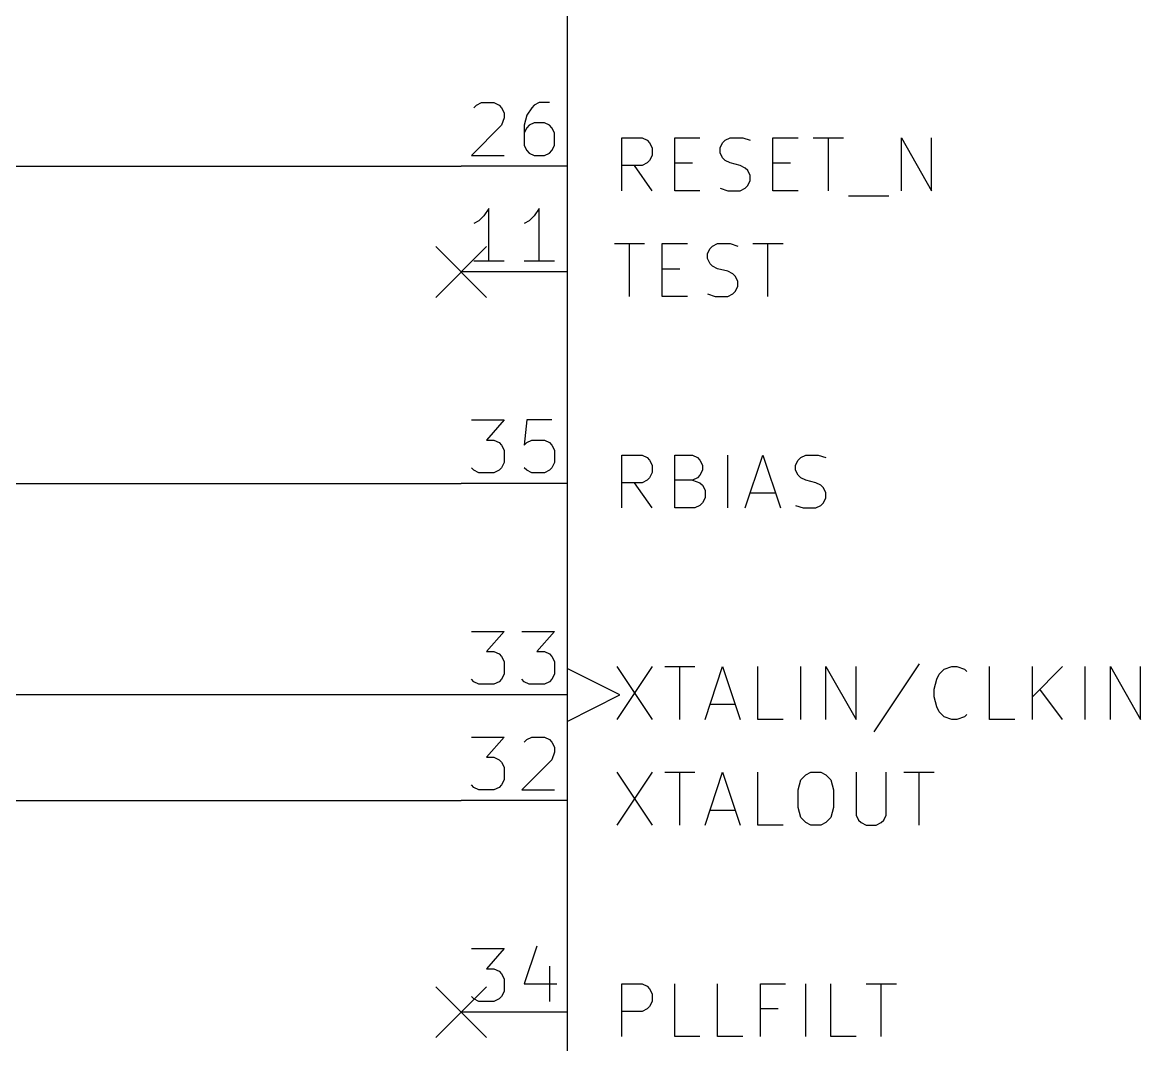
# Model space of a CAD drawing. Header units: millimetres. Extents: x 10 to 287, y -200 to -10.
# Drawn here: x 146.94 to 173.8, y -118.89 to -94.33 of the extents above; entities that cross this region are included whole.
import ezdxf

# ---------------------------------------------------------------- set-up
doc = ezdxf.new("R2010")
doc.units = ezdxf.units.MM
for name, color, linetype in [('BLUE', 174, 'CONTINUOUS'), ('GREENSIXTYFIVE', 129, 'CONTINUOUS'), ('LIGHTGREEN', 92, 'CONTINUOUS'), ('LIGHTRED', 12, 'CONTINUOUS'), ('RED', 14, 'CONTINUOUS'), ('WHITE', 250, 'CONTINUOUS')]:
    doc.layers.add(name, color=color, linetype=linetype)

msp = doc.modelspace()

# ---------------------------------------------------------------- linework, layer by layer
at = {"layer": 'BLUE', "linetype": 'CONTINUOUS'}
for p, q in [((156.8704, -99.7204), (158.0896, -100.9396)), ((158.0896, -99.7204), (156.8704, -100.9396)), ((156.8704, -117.5004), (158.0896, -118.7196)), ((158.0896, -117.5004), (156.8704, -118.7196))]:
    msp.add_line(p, q, dxfattribs=at)
at = {"layer": 'GREENSIXTYFIVE', "linetype": 'CONTINUOUS'}
for p, q in [((161.3383, -98.3775), (161.3383, -97.1075)), ((161.3383, -97.1075), (161.8221, -97.1075)), ((161.3383, -98.3775), (161.3383, -97.1075)), ((161.3383, -97.1075), (161.8221, -97.1075)), ((161.8221, -97.1075), (161.9431, -97.168)), ((161.8221, -97.1075), (161.9431, -97.168)), ((161.9431, -97.168), (162.0036, -97.2285)), ((161.9431, -97.168), (162.0036, -97.2285)), ((162.6083, -98.3775), (162.6083, -97.1075)), ((162.6083, -97.1075), (163.2131, -97.1075)), ((162.6083, -98.3775), (162.6083, -97.1075)), ((162.6083, -97.1075), (163.2131, -97.1075)), ((163.7573, -97.2285), (163.8178, -97.168)), ((163.7573, -97.2285), (163.8178, -97.168)), ((163.8178, -97.168), (163.9388, -97.1075)), ((163.8178, -97.168), (163.9388, -97.1075)), ((163.9388, -97.1075), (164.2411, -97.1075)), ((163.9388, -97.1075), (164.2411, -97.1075)), ((164.2411, -97.1075), (164.4226, -97.168)), ((164.2411, -97.1075), (164.4226, -97.168)), ((164.9668, -98.3775), (164.9668, -97.1075)), ((164.9668, -97.1075), (165.5716, -97.1075)), ((164.9668, -98.3775), (164.9668, -97.1075)), ((164.9668, -97.1075), (165.5716, -97.1075)), ((165.9344, -97.1075), (166.6601, -97.1075)), ((165.9344, -97.1075), (166.6601, -97.1075)), ((166.2973, -98.3775), (166.2973, -97.1075)), ((166.2973, -98.3775), (166.2973, -97.1075)), ((168.051, -98.3775), (168.051, -97.1075)), ((168.051, -97.1075), (168.7767, -98.3775)), ((168.051, -98.3775), (168.051, -97.1075)), ((168.051, -97.1075), (168.7767, -98.3775)), ((168.7767, -98.3775), (168.7767, -97.1075)), ((168.7767, -98.3775), (168.7767, -97.1075)), ((162.0036, -97.2285), (162.064, -97.3494)), ((162.0036, -97.2285), (162.064, -97.3494)), ((162.064, -97.3494), (162.064, -97.5309)), ((162.064, -97.3494), (162.064, -97.5309)), ((163.6969, -97.3494), (163.7573, -97.2285)), ((163.6969, -97.3494), (163.7573, -97.2285)), ((163.6969, -97.4704), (163.6969, -97.3494)), ((163.6969, -97.4704), (163.6969, -97.3494)), ((163.7573, -97.5913), (163.6969, -97.4704)), ((163.7573, -97.5913), (163.6969, -97.4704)), ((161.9431, -97.7123), (161.8221, -97.7728)), ((161.9431, -97.7123), (161.8221, -97.7728)), ((162.0036, -97.6518), (161.9431, -97.7123)), ((162.0036, -97.6518), (161.9431, -97.7123)), ((162.064, -97.5309), (162.0036, -97.6518)), ((162.064, -97.5309), (162.0036, -97.6518)), ((162.6083, -97.7123), (163.0317, -97.7123)), ((162.6083, -97.7123), (163.0317, -97.7123)), ((163.8178, -97.6518), (163.7573, -97.5913)), ((163.8178, -97.6518), (163.7573, -97.5913)), ((163.9388, -97.7123), (163.8178, -97.6518)), ((163.9388, -97.7123), (163.8178, -97.6518)), ((164.1807, -97.7728), (163.9388, -97.7123)), ((164.1807, -97.7728), (163.9388, -97.7123)), ((164.9668, -97.7123), (165.3902, -97.7123)), ((164.9668, -97.7123), (165.3902, -97.7123)), ((161.8221, -97.7728), (161.3383, -97.7728)), ((161.8221, -97.7728), (161.3383, -97.7728)), ((162.064, -98.3775), (161.6407, -97.7728)), ((162.064, -98.3775), (161.6407, -97.7728)), ((164.3016, -97.8332), (164.1807, -97.7728)), ((164.3016, -97.8332), (164.1807, -97.7728)), ((164.3621, -97.8937), (164.3016, -97.8332)), ((164.3621, -97.8937), (164.3016, -97.8332)), ((164.4226, -98.0147), (164.3621, -97.8937)), ((164.4226, -98.0147), (164.3621, -97.8937)), ((164.4226, -98.1356), (164.4226, -98.0147)), ((164.4226, -98.1356), (164.4226, -98.0147)), ((164.3016, -98.3171), (164.3621, -98.2566)), ((164.3016, -98.3171), (164.3621, -98.2566)), ((164.3621, -98.2566), (164.4226, -98.1356)), ((164.3621, -98.2566), (164.4226, -98.1356)), ((163.2131, -98.3775), (162.6083, -98.3775)), ((163.2131, -98.3775), (162.6083, -98.3775)), ((163.6969, -98.3171), (163.8783, -98.3775)), ((163.6969, -98.3171), (163.8783, -98.3775)), ((163.8783, -98.3775), (164.1807, -98.3775)), ((163.8783, -98.3775), (164.1807, -98.3775)), ((164.1807, -98.3775), (164.3016, -98.3171)), ((164.1807, -98.3775), (164.3016, -98.3171)), ((165.5716, -98.3775), (164.9668, -98.3775)), ((165.5716, -98.3775), (164.9668, -98.3775)), ((166.7811, -98.4985), (167.7487, -98.4985)), ((166.7811, -98.4985), (167.7487, -98.4985)), ((161.1569, -99.6475), (161.8826, -99.6475)), ((161.1569, -99.6475), (161.8826, -99.6475)), ((161.5198, -100.9175), (161.5198, -99.6475)), ((161.5198, -100.9175), (161.5198, -99.6475)), ((162.3059, -100.9175), (162.3059, -99.6475)), ((162.3059, -99.6475), (162.9107, -99.6475)), ((162.3059, -100.9175), (162.3059, -99.6475)), ((162.3059, -99.6475), (162.9107, -99.6475)), ((163.3945, -99.8894), (163.4549, -99.7685)), ((163.3945, -99.8894), (163.4549, -99.7685)), ((163.3945, -100.0104), (163.3945, -99.8894)), ((163.3945, -100.0104), (163.3945, -99.8894)), ((163.4549, -99.7685), (163.5154, -99.708)), ((163.4549, -99.7685), (163.5154, -99.708)), ((163.5154, -99.708), (163.6364, -99.6475)), ((163.5154, -99.708), (163.6364, -99.6475)), ((163.6364, -99.6475), (163.9387, -99.6475)), ((163.6364, -99.6475), (163.9387, -99.6475)), ((163.9387, -99.6475), (164.1202, -99.708)), ((163.9387, -99.6475), (164.1202, -99.708)), ((164.483, -99.6475), (165.2087, -99.6475)), ((164.483, -99.6475), (165.2087, -99.6475)), ((164.8459, -100.9175), (164.8459, -99.6475)), ((164.8459, -100.9175), (164.8459, -99.6475)), ((163.4549, -100.1313), (163.3945, -100.0104)), ((163.4549, -100.1313), (163.3945, -100.0104)), ((163.5154, -100.1918), (163.4549, -100.1313)), ((163.5154, -100.1918), (163.4549, -100.1313)), ((162.3059, -100.2523), (162.7293, -100.2523)), ((162.3059, -100.2523), (162.7293, -100.2523)), ((163.6364, -100.2523), (163.5154, -100.1918)), ((163.6364, -100.2523), (163.5154, -100.1918)), ((163.8783, -100.3128), (163.6364, -100.2523)), ((163.8783, -100.3128), (163.6364, -100.2523)), ((163.9992, -100.3732), (163.8783, -100.3128)), ((163.9992, -100.3732), (163.8783, -100.3128)), ((164.0597, -100.4337), (163.9992, -100.3732)), ((164.0597, -100.4337), (163.9992, -100.3732)), ((164.1202, -100.5547), (164.0597, -100.4337)), ((164.1202, -100.5547), (164.0597, -100.4337)), ((164.0597, -100.7966), (164.1202, -100.6756)), ((164.0597, -100.7966), (164.1202, -100.6756)), ((164.1202, -100.6756), (164.1202, -100.5547)), ((164.1202, -100.6756), (164.1202, -100.5547)), ((162.9107, -100.9175), (162.3059, -100.9175)), ((162.9107, -100.9175), (162.3059, -100.9175)), ((163.3945, -100.8571), (163.5759, -100.9175)), ((163.3945, -100.8571), (163.5759, -100.9175)), ((163.5759, -100.9175), (163.8783, -100.9175)), ((163.5759, -100.9175), (163.8783, -100.9175)), ((163.8783, -100.9175), (163.9992, -100.8571)), ((163.8783, -100.9175), (163.9992, -100.8571)), ((163.9992, -100.8571), (164.0597, -100.7966)), ((163.9992, -100.8571), (164.0597, -100.7966)), ((161.3383, -105.9975), (161.3383, -104.7275)), ((161.3383, -104.7275), (161.8221, -104.7275)), ((161.3383, -105.9975), (161.3383, -104.7275)), ((161.3383, -104.7275), (161.8221, -104.7275)), ((161.8221, -104.7275), (161.9431, -104.788)), ((161.8221, -104.7275), (161.9431, -104.788)), ((162.6083, -105.9975), (162.6083, -104.7275)), ((162.6083, -104.7275), (163.0317, -104.7275)), ((162.6083, -105.9975), (162.6083, -104.7275)), ((162.6083, -104.7275), (163.0317, -104.7275)), ((163.0317, -104.7275), (163.1526, -104.788)), ((163.0317, -104.7275), (163.1526, -104.788)), ((163.8783, -105.9975), (163.8783, -104.7275)), ((163.8783, -105.9975), (163.8783, -104.7275)), ((164.3017, -105.9975), (164.725, -104.7275)), ((164.3017, -105.9975), (164.725, -104.7275)), ((164.725, -104.7275), (165.1484, -105.9975)), ((164.725, -104.7275), (165.1484, -105.9975)), ((165.6322, -104.788), (165.7532, -104.7275)), ((165.6322, -104.788), (165.7532, -104.7275)), ((165.7532, -104.7275), (166.0555, -104.7275)), ((165.7532, -104.7275), (166.0555, -104.7275)), ((166.0555, -104.7275), (166.237, -104.788)), ((166.0555, -104.7275), (166.237, -104.788)), ((161.9431, -104.788), (162.0036, -104.8485)), ((161.9431, -104.788), (162.0036, -104.8485)), ((162.0036, -104.8485), (162.064, -104.9694)), ((162.0036, -104.8485), (162.064, -104.9694)), ((162.064, -104.9694), (162.064, -105.1509)), ((162.064, -104.9694), (162.064, -105.1509)), ((163.1526, -104.788), (163.2131, -104.8485)), ((163.1526, -104.788), (163.2131, -104.8485)), ((163.2131, -104.8485), (163.2736, -104.9694)), ((163.2131, -104.8485), (163.2736, -104.9694)), ((163.2736, -104.9694), (163.2736, -105.0904)), ((163.2736, -104.9694), (163.2736, -105.0904)), ((165.5113, -104.9694), (165.5717, -104.8485)), ((165.5113, -104.9694), (165.5717, -104.8485)), ((165.5113, -105.0904), (165.5113, -104.9694)), ((165.5113, -105.0904), (165.5113, -104.9694)), ((165.5717, -104.8485), (165.6322, -104.788)), ((165.5717, -104.8485), (165.6322, -104.788)), ((162.0036, -105.2718), (161.9431, -105.3323)), ((162.0036, -105.2718), (161.9431, -105.3323)), ((162.064, -105.1509), (162.0036, -105.2718)), ((162.064, -105.1509), (162.0036, -105.2718)), ((163.1526, -105.2718), (163.0317, -105.3323)), ((163.1526, -105.2718), (163.0317, -105.3323)), ((163.2131, -105.2113), (163.1526, -105.2718)), ((163.2131, -105.2113), (163.1526, -105.2718)), ((163.2736, -105.0904), (163.2131, -105.2113)), ((163.2736, -105.0904), (163.2131, -105.2113)), ((165.5717, -105.2113), (165.5113, -105.0904)), ((165.5717, -105.2113), (165.5113, -105.0904)), ((165.6322, -105.2718), (165.5717, -105.2113)), ((165.6322, -105.2718), (165.5717, -105.2113)), ((165.7532, -105.3323), (165.6322, -105.2718)), ((165.7532, -105.3323), (165.6322, -105.2718)), ((161.8221, -105.3928), (161.3383, -105.3928)), ((161.8221, -105.3928), (161.3383, -105.3928)), ((162.064, -105.9975), (161.6407, -105.3928)), ((162.064, -105.9975), (161.6407, -105.3928)), ((161.9431, -105.3323), (161.8221, -105.3928)), ((161.9431, -105.3323), (161.8221, -105.3928)), ((163.0317, -105.3323), (162.6083, -105.3323)), ((163.0317, -105.3323), (162.6083, -105.3323)), ((163.0317, -105.3323), (163.2131, -105.3928)), ((163.0317, -105.3323), (163.2131, -105.3928)), ((163.2131, -105.3928), (163.2736, -105.4532)), ((163.2131, -105.3928), (163.2736, -105.4532)), ((163.2736, -105.4532), (163.334, -105.5742)), ((163.2736, -105.4532), (163.334, -105.5742)), ((165.9951, -105.3928), (165.7532, -105.3323)), ((165.9951, -105.3928), (165.7532, -105.3323)), ((166.116, -105.4532), (165.9951, -105.3928)), ((166.116, -105.4532), (165.9951, -105.3928)), ((166.1765, -105.5137), (166.116, -105.4532)), ((166.1765, -105.5137), (166.116, -105.4532)), ((166.237, -105.6347), (166.1765, -105.5137)), ((166.237, -105.6347), (166.1765, -105.5137)), ((163.334, -105.7556), (163.2736, -105.8766)), ((163.334, -105.7556), (163.2736, -105.8766)), ((163.334, -105.5742), (163.334, -105.7556)), ((163.334, -105.5742), (163.334, -105.7556)), ((164.4227, -105.6347), (165.0274, -105.6347)), ((164.4227, -105.6347), (165.0274, -105.6347)), ((166.1765, -105.8766), (166.237, -105.7556)), ((166.1765, -105.8766), (166.237, -105.7556)), ((166.237, -105.7556), (166.237, -105.6347)), ((166.237, -105.7556), (166.237, -105.6347)), ((163.0921, -105.9975), (162.6083, -105.9975)), ((163.0921, -105.9975), (162.6083, -105.9975)), ((163.2131, -105.9371), (163.0921, -105.9975)), ((163.2131, -105.9371), (163.0921, -105.9975)), ((163.2736, -105.8766), (163.2131, -105.9371)), ((163.2736, -105.8766), (163.2131, -105.9371)), ((165.5113, -105.9371), (165.6927, -105.9975)), ((165.5113, -105.9371), (165.6927, -105.9975)), ((165.6927, -105.9975), (165.9951, -105.9975)), ((165.6927, -105.9975), (165.9951, -105.9975)), ((165.9951, -105.9975), (166.116, -105.9371)), ((165.9951, -105.9975), (166.116, -105.9371)), ((166.116, -105.9371), (166.1765, -105.8766)), ((166.116, -105.9371), (166.1765, -105.8766)), ((161.2174, -109.8075), (162.064, -111.0775)), ((162.064, -109.8075), (161.2174, -111.0775)), ((161.2174, -109.8075), (162.064, -111.0775)), ((162.064, -109.8075), (161.2174, -111.0775)), ((162.3664, -109.8075), (163.0921, -109.8075)), ((162.3664, -109.8075), (163.0921, -109.8075)), ((162.7293, -111.0775), (162.7293, -109.8075)), ((162.7293, -111.0775), (162.7293, -109.8075)), ((163.334, -111.0775), (163.7573, -109.8075)), ((163.334, -111.0775), (163.7573, -109.8075)), ((163.7573, -109.8075), (164.1807, -111.0775)), ((163.7573, -109.8075), (164.1807, -111.0775)), ((164.604, -111.0775), (164.604, -109.8075)), ((164.604, -111.0775), (164.604, -109.8075)), ((165.6321, -111.0775), (165.6321, -109.8075)), ((165.6321, -111.0775), (165.6321, -109.8075)), ((166.2369, -111.0775), (166.2369, -109.8075)), ((166.2369, -109.8075), (166.9626, -111.0775)), ((166.2369, -111.0775), (166.2369, -109.8075)), ((166.2369, -109.8075), (166.9626, -111.0775)), ((166.9626, -111.0775), (166.9626, -109.8075)), ((166.9626, -111.0775), (166.9626, -109.8075)), ((168.4746, -109.7471), (167.386, -111.3799)), ((168.4746, -109.7471), (167.386, -111.3799)), ((169.0794, -109.868), (169.2608, -109.8075)), ((169.0794, -109.868), (169.2608, -109.8075)), ((169.2608, -109.8075), (169.3817, -109.8075)), ((169.2608, -109.8075), (169.3817, -109.8075)), ((169.3817, -109.8075), (169.5632, -109.868)), ((169.3817, -109.8075), (169.5632, -109.868)), ((170.1679, -111.0775), (170.1679, -109.8075)), ((170.1679, -111.0775), (170.1679, -109.8075)), ((171.196, -111.0775), (171.196, -109.8075)), ((171.9217, -109.8075), (171.196, -110.5332)), ((171.196, -111.0775), (171.196, -109.8075)), ((171.9217, -109.8075), (171.196, -110.5332)), ((172.466, -111.0775), (172.466, -109.8075)), ((172.466, -111.0775), (172.466, -109.8075)), ((173.0708, -111.0775), (173.0708, -109.8075)), ((173.0708, -109.8075), (173.7965, -111.0775)), ((173.0708, -111.0775), (173.0708, -109.8075)), ((173.0708, -109.8075), (173.7965, -111.0775)), ((173.7965, -111.0775), (173.7965, -109.8075)), ((173.7965, -111.0775), (173.7965, -109.8075)), ((168.8375, -110.3518), (168.8979, -110.1099)), ((168.8375, -110.3518), (168.8979, -110.1099)), ((168.8979, -110.1099), (168.9584, -109.989)), ((168.8979, -110.1099), (168.9584, -109.989)), ((168.9584, -109.989), (169.0794, -109.868)), ((168.9584, -109.989), (169.0794, -109.868)), ((169.5632, -109.868), (169.6236, -109.9285)), ((169.5632, -109.868), (169.6236, -109.9285)), ((168.8375, -110.5332), (168.8375, -110.3518)), ((168.8375, -110.5332), (168.8375, -110.3518)), ((171.9217, -111.0775), (171.3775, -110.3518)), ((171.9217, -111.0775), (171.3775, -110.3518)), ((168.8979, -110.7751), (168.8375, -110.5332)), ((168.8979, -110.7751), (168.8375, -110.5332)), ((163.455, -110.7147), (164.0597, -110.7147)), ((163.455, -110.7147), (164.0597, -110.7147)), ((168.9584, -110.8961), (168.8979, -110.7751)), ((168.9584, -110.8961), (168.8979, -110.7751)), ((169.0794, -111.0171), (168.9584, -110.8961)), ((169.0794, -111.0171), (168.9584, -110.8961)), ((165.2088, -111.0775), (164.604, -111.0775)), ((165.2088, -111.0775), (164.604, -111.0775)), ((169.2608, -111.0775), (169.0794, -111.0171)), ((169.2608, -111.0775), (169.0794, -111.0171)), ((169.3817, -111.0775), (169.2608, -111.0775)), ((169.3817, -111.0775), (169.2608, -111.0775)), ((169.5632, -111.0171), (169.3817, -111.0775)), ((169.5632, -111.0171), (169.3817, -111.0775)), ((169.6236, -110.9566), (169.5632, -111.0171)), ((169.6236, -110.9566), (169.5632, -111.0171)), ((170.7727, -111.0775), (170.1679, -111.0775)), ((170.7727, -111.0775), (170.1679, -111.0775)), ((161.2174, -112.3475), (162.064, -113.6175)), ((162.064, -112.3475), (161.2174, -113.6175)), ((161.2174, -112.3475), (162.064, -113.6175)), ((162.064, -112.3475), (161.2174, -113.6175)), ((162.3664, -112.3475), (163.0921, -112.3475)), ((162.3664, -112.3475), (163.0921, -112.3475)), ((162.7293, -113.6175), (162.7293, -112.3475)), ((162.7293, -113.6175), (162.7293, -112.3475)), ((163.334, -113.6175), (163.7573, -112.3475)), ((163.334, -113.6175), (163.7573, -112.3475)), ((163.7573, -112.3475), (164.1807, -113.6175)), ((163.7573, -112.3475), (164.1807, -113.6175)), ((164.604, -113.6175), (164.604, -112.3475)), ((164.604, -113.6175), (164.604, -112.3475)), ((165.5717, -112.7709), (165.6321, -112.529)), ((165.5717, -112.7709), (165.6321, -112.529)), ((165.6321, -112.529), (165.7531, -112.408)), ((165.6321, -112.529), (165.7531, -112.408)), ((165.7531, -112.408), (165.874, -112.3475)), ((165.7531, -112.408), (165.874, -112.3475)), ((165.874, -112.3475), (166.1159, -112.3475)), ((165.874, -112.3475), (166.1159, -112.3475)), ((166.1159, -112.3475), (166.2369, -112.408)), ((166.1159, -112.3475), (166.2369, -112.408)), ((166.2369, -112.408), (166.3578, -112.529)), ((166.2369, -112.408), (166.3578, -112.529)), ((166.3578, -112.529), (166.4183, -112.7709)), ((166.3578, -112.529), (166.4183, -112.7709)), ((166.9626, -112.3475), (166.9626, -113.3756)), ((166.9626, -112.3475), (166.9626, -113.3756)), ((167.6883, -113.3756), (167.6883, -112.3475)), ((167.6883, -113.3756), (167.6883, -112.3475)), ((168.1117, -112.3475), (168.8374, -112.3475)), ((168.1117, -112.3475), (168.8374, -112.3475)), ((168.4746, -113.6175), (168.4746, -112.3475)), ((168.4746, -113.6175), (168.4746, -112.3475)), ((165.5717, -113.1942), (165.5717, -112.7709)), ((165.5717, -113.1942), (165.5717, -112.7709)), ((166.4183, -112.7709), (166.4183, -113.1942)), ((166.4183, -112.7709), (166.4183, -113.1942)), ((163.455, -113.2547), (164.0597, -113.2547)), ((163.455, -113.2547), (164.0597, -113.2547)), ((165.6321, -113.4361), (165.5717, -113.1942)), ((165.6321, -113.4361), (165.5717, -113.1942)), ((166.4183, -113.1942), (166.3578, -113.4361)), ((166.4183, -113.1942), (166.3578, -113.4361)), ((165.7531, -113.5571), (165.6321, -113.4361)), ((165.7531, -113.5571), (165.6321, -113.4361)), ((165.874, -113.6175), (165.7531, -113.5571)), ((165.874, -113.6175), (165.7531, -113.5571)), ((166.2369, -113.5571), (166.1159, -113.6175)), ((166.2369, -113.5571), (166.1159, -113.6175)), ((166.3578, -113.4361), (166.2369, -113.5571)), ((166.3578, -113.4361), (166.2369, -113.5571)), ((166.9626, -113.3756), (167.0231, -113.4966)), ((166.9626, -113.3756), (167.0231, -113.4966)), ((167.0231, -113.4966), (167.0836, -113.5571)), ((167.0231, -113.4966), (167.0836, -113.5571)), ((167.0836, -113.5571), (167.2045, -113.6175)), ((167.0836, -113.5571), (167.2045, -113.6175)), ((167.4464, -113.6175), (167.5674, -113.5571)), ((167.4464, -113.6175), (167.5674, -113.5571)), ((167.5674, -113.5571), (167.6279, -113.4966)), ((167.5674, -113.5571), (167.6279, -113.4966)), ((167.6279, -113.4966), (167.6883, -113.3756)), ((167.6279, -113.4966), (167.6883, -113.3756)), ((165.2088, -113.6175), (164.604, -113.6175)), ((165.2088, -113.6175), (164.604, -113.6175)), ((166.1159, -113.6175), (165.874, -113.6175)), ((166.1159, -113.6175), (165.874, -113.6175)), ((167.2045, -113.6175), (167.4464, -113.6175)), ((167.2045, -113.6175), (167.4464, -113.6175)), ((161.3383, -118.6975), (161.3383, -117.4275)), ((161.3383, -117.4275), (161.8221, -117.4275)), ((161.3383, -118.6975), (161.3383, -117.4275)), ((161.3383, -117.4275), (161.8221, -117.4275)), ((161.8221, -117.4275), (161.9431, -117.488)), ((161.8221, -117.4275), (161.9431, -117.488)), ((161.9431, -117.488), (162.0036, -117.5485)), ((161.9431, -117.488), (162.0036, -117.5485)), ((162.0036, -117.5485), (162.064, -117.6694)), ((162.0036, -117.5485), (162.064, -117.6694)), ((162.6083, -118.6975), (162.6083, -117.4275)), ((162.6083, -118.6975), (162.6083, -117.4275)), ((163.6364, -118.6975), (163.6364, -117.4275)), ((163.6364, -118.6975), (163.6364, -117.4275)), ((164.6645, -118.6975), (164.6645, -117.4275)), ((164.6645, -117.4275), (165.2693, -117.4275)), ((164.6645, -118.6975), (164.6645, -117.4275)), ((164.6645, -117.4275), (165.2693, -117.4275)), ((165.7531, -118.6975), (165.7531, -117.4275)), ((165.7531, -118.6975), (165.7531, -117.4275)), ((166.3579, -118.6975), (166.3579, -117.4275)), ((166.3579, -118.6975), (166.3579, -117.4275)), ((167.2046, -117.4275), (167.9303, -117.4275)), ((167.2046, -117.4275), (167.9303, -117.4275)), ((167.5675, -118.6975), (167.5675, -117.4275)), ((167.5675, -118.6975), (167.5675, -117.4275)), ((162.064, -117.8509), (162.0036, -117.9718)), ((162.064, -117.8509), (162.0036, -117.9718)), ((162.064, -117.6694), (162.064, -117.8509)), ((162.064, -117.6694), (162.064, -117.8509)), ((161.8221, -118.0928), (161.3383, -118.0928)), ((161.8221, -118.0928), (161.3383, -118.0928)), ((161.9431, -118.0323), (161.8221, -118.0928)), ((161.9431, -118.0323), (161.8221, -118.0928)), ((162.0036, -117.9718), (161.9431, -118.0323)), ((162.0036, -117.9718), (161.9431, -118.0323)), ((165.0879, -118.0323), (164.6645, -118.0323)), ((165.0879, -118.0323), (164.6645, -118.0323)), ((163.2131, -118.6975), (162.6083, -118.6975)), ((163.2131, -118.6975), (162.6083, -118.6975)), ((164.2412, -118.6975), (163.6364, -118.6975)), ((164.2412, -118.6975), (163.6364, -118.6975)), ((166.9627, -118.6975), (166.3579, -118.6975)), ((166.9627, -118.6975), (166.3579, -118.6975))]:
    msp.add_line(p, q, dxfattribs=at)
at = {"layer": 'LIGHTGREEN', "linetype": 'CONTINUOUS'}
for p, q in [((133.35, -97.79), (157.48, -97.79)), ((147.32, -105.41), (157.48, -105.41)), ((157.48, -110.49), (114.3, -110.49)), ((128.27, -113.03), (157.48, -113.03))]:
    msp.add_line(p, q, dxfattribs=at)
at = {"layer": 'LIGHTRED', "linetype": 'CONTINUOUS'}
for p, q in [((157.7824, -96.3839), (157.8428, -96.3234)), ((157.7824, -96.3839), (157.8428, -96.3234)), ((157.8428, -96.3234), (157.9638, -96.2629)), ((157.8428, -96.3234), (157.9638, -96.2629)), ((157.9638, -96.2629), (158.2662, -96.2629)), ((157.9638, -96.2629), (158.2662, -96.2629)), ((158.2662, -96.2629), (158.3871, -96.3234)), ((158.2662, -96.2629), (158.3871, -96.3234)), ((158.3871, -96.3234), (158.4476, -96.3839)), ((158.3871, -96.3234), (158.4476, -96.3839)), ((158.4476, -96.3839), (158.5081, -96.5048)), ((158.4476, -96.3839), (158.5081, -96.5048)), ((159.1733, -96.3839), (159.0523, -96.5653)), ((159.1733, -96.3839), (159.0523, -96.5653)), ((159.2338, -96.3234), (159.1733, -96.3839)), ((159.2338, -96.3234), (159.1733, -96.3839)), ((159.3547, -96.2629), (159.2338, -96.3234)), ((159.3547, -96.2629), (159.2338, -96.3234)), ((159.5966, -96.2629), (159.3547, -96.2629)), ((159.5966, -96.2629), (159.3547, -96.2629)), ((158.5081, -96.6258), (158.4476, -96.8072)), ((158.5081, -96.6258), (158.4476, -96.8072)), ((158.5081, -96.5048), (158.5081, -96.6258)), ((158.5081, -96.5048), (158.5081, -96.6258)), ((159.0523, -96.5653), (158.9919, -96.8072)), ((159.0523, -96.5653), (158.9919, -96.8072)), ((158.4476, -96.8072), (157.7219, -97.5329)), ((158.4476, -96.8072), (157.7219, -97.5329)), ((158.9919, -96.8072), (158.9919, -97.291)), ((158.9919, -96.8072), (158.9919, -97.291)), ((159.0523, -96.8677), (158.9919, -96.9886)), ((159.0523, -96.8677), (158.9919, -96.9886)), ((159.1128, -96.8072), (159.0523, -96.8677)), ((159.1128, -96.8072), (159.0523, -96.8677)), ((159.2338, -96.7467), (159.1128, -96.8072)), ((159.2338, -96.7467), (159.1128, -96.8072)), ((159.4757, -96.7467), (159.2338, -96.7467)), ((159.4757, -96.7467), (159.2338, -96.7467)), ((159.5966, -96.8072), (159.4757, -96.7467)), ((159.5966, -96.8072), (159.4757, -96.7467)), ((159.6571, -96.8677), (159.5966, -96.8072)), ((159.6571, -96.8677), (159.5966, -96.8072)), ((159.7176, -96.9886), (159.6571, -96.8677)), ((159.7176, -96.9886), (159.6571, -96.8677)), ((159.7176, -97.291), (159.7176, -96.9886)), ((159.7176, -97.291), (159.7176, -96.9886)), ((158.9919, -97.291), (159.0523, -97.412)), ((158.9919, -97.291), (159.0523, -97.412)), ((159.0523, -97.412), (159.1128, -97.4725)), ((159.0523, -97.412), (159.1128, -97.4725)), ((159.1128, -97.4725), (159.2338, -97.5329)), ((159.1128, -97.4725), (159.2338, -97.5329)), ((159.4757, -97.5329), (159.5966, -97.4725)), ((159.4757, -97.5329), (159.5966, -97.4725)), ((159.5966, -97.4725), (159.6571, -97.412)), ((159.5966, -97.4725), (159.6571, -97.412)), ((159.6571, -97.412), (159.7176, -97.291)), ((159.6571, -97.412), (159.7176, -97.291)), ((157.7219, -97.5329), (158.5081, -97.5329)), ((157.7219, -97.5329), (158.5081, -97.5329)), ((159.2338, -97.5329), (159.4757, -97.5329)), ((159.2338, -97.5329), (159.4757, -97.5329)), ((158.1452, -98.8029), (158.0243, -98.9844)), ((158.1452, -98.8029), (158.0243, -98.9844)), ((158.1452, -100.0729), (158.1452, -98.8029)), ((158.1452, -100.0729), (158.1452, -98.8029)), ((159.3547, -98.8029), (159.2338, -98.9844)), ((159.3547, -98.8029), (159.2338, -98.9844)), ((159.3547, -100.0729), (159.3547, -98.8029)), ((159.3547, -100.0729), (159.3547, -98.8029)), ((158.0243, -98.9844), (157.9033, -99.1053)), ((158.0243, -98.9844), (157.9033, -99.1053)), ((159.2338, -98.9844), (159.1128, -99.1053)), ((159.2338, -98.9844), (159.1128, -99.1053)), ((157.9033, -99.1053), (157.7824, -99.1658)), ((157.9033, -99.1053), (157.7824, -99.1658)), ((159.1128, -99.1053), (158.9919, -99.1658)), ((159.1128, -99.1053), (158.9919, -99.1658)), ((158.5081, -100.0729), (157.7824, -100.0729)), ((158.5081, -100.0729), (157.7824, -100.0729)), ((159.7176, -100.0729), (158.9919, -100.0729)), ((159.7176, -100.0729), (158.9919, -100.0729)), ((157.7219, -103.8829), (158.5081, -103.8829)), ((157.7219, -103.8829), (158.5081, -103.8829)), ((158.5081, -103.8829), (158.0847, -104.3667)), ((158.5081, -103.8829), (158.0847, -104.3667)), ((159.0523, -103.8829), (158.9919, -104.4877)), ((159.0523, -103.8829), (158.9919, -104.4877)), ((159.6571, -103.8829), (159.0523, -103.8829)), ((159.6571, -103.8829), (159.0523, -103.8829)), ((158.0847, -104.3667), (158.2662, -104.3667)), ((158.0847, -104.3667), (158.2662, -104.3667)), ((158.2662, -104.3667), (158.3871, -104.4272)), ((158.2662, -104.3667), (158.3871, -104.4272)), ((158.3871, -104.4272), (158.4476, -104.4877)), ((158.3871, -104.4272), (158.4476, -104.4877)), ((158.9919, -104.4877), (159.0523, -104.4272)), ((158.9919, -104.4877), (159.0523, -104.4272)), ((159.0523, -104.4272), (159.1733, -104.3667)), ((159.0523, -104.4272), (159.1733, -104.3667)), ((159.1733, -104.3667), (159.4757, -104.3667)), ((159.1733, -104.3667), (159.4757, -104.3667)), ((159.4757, -104.3667), (159.5966, -104.4272)), ((159.4757, -104.3667), (159.5966, -104.4272)), ((159.5966, -104.4272), (159.6571, -104.4877)), ((159.5966, -104.4272), (159.6571, -104.4877)), ((158.4476, -104.4877), (158.5081, -104.6086)), ((158.4476, -104.4877), (158.5081, -104.6086)), ((158.5081, -104.6086), (158.5081, -104.911)), ((158.5081, -104.6086), (158.5081, -104.911)), ((159.6571, -104.4877), (159.7176, -104.6086)), ((159.6571, -104.4877), (159.7176, -104.6086)), ((159.7176, -104.6086), (159.7176, -104.911)), ((159.7176, -104.6086), (159.7176, -104.911)), ((158.5081, -104.911), (158.4476, -105.032)), ((158.5081, -104.911), (158.4476, -105.032)), ((159.7176, -104.911), (159.6571, -105.032)), ((159.7176, -104.911), (159.6571, -105.032)), ((157.7824, -105.0925), (157.7219, -105.032)), ((157.7824, -105.0925), (157.7219, -105.032)), ((157.9033, -105.1529), (157.7824, -105.0925)), ((157.9033, -105.1529), (157.7824, -105.0925)), ((158.2662, -105.1529), (157.9033, -105.1529)), ((158.2662, -105.1529), (157.9033, -105.1529)), ((158.3871, -105.0925), (158.2662, -105.1529)), ((158.3871, -105.0925), (158.2662, -105.1529)), ((158.4476, -105.032), (158.3871, -105.0925)), ((158.4476, -105.032), (158.3871, -105.0925)), ((159.0523, -105.0925), (158.9919, -105.032)), ((159.0523, -105.0925), (158.9919, -105.032)), ((159.1733, -105.1529), (159.0523, -105.0925)), ((159.1733, -105.1529), (159.0523, -105.0925)), ((159.4757, -105.1529), (159.1733, -105.1529)), ((159.4757, -105.1529), (159.1733, -105.1529)), ((159.5966, -105.0925), (159.4757, -105.1529)), ((159.5966, -105.0925), (159.4757, -105.1529)), ((159.6571, -105.032), (159.5966, -105.0925)), ((159.6571, -105.032), (159.5966, -105.0925)), ((157.7219, -108.9629), (158.5081, -108.9629)), ((157.7219, -108.9629), (158.5081, -108.9629)), ((158.5081, -108.9629), (158.0847, -109.4467)), ((158.5081, -108.9629), (158.0847, -109.4467)), ((158.9314, -108.9629), (159.7176, -108.9629)), ((158.9314, -108.9629), (159.7176, -108.9629)), ((159.7176, -108.9629), (159.2942, -109.4467)), ((159.7176, -108.9629), (159.2942, -109.4467)), ((158.0847, -109.4467), (158.2662, -109.4467)), ((158.0847, -109.4467), (158.2662, -109.4467)), ((158.2662, -109.4467), (158.3871, -109.5072)), ((158.2662, -109.4467), (158.3871, -109.5072)), ((158.3871, -109.5072), (158.4476, -109.5677)), ((158.3871, -109.5072), (158.4476, -109.5677)), ((158.4476, -109.5677), (158.5081, -109.6886)), ((158.4476, -109.5677), (158.5081, -109.6886)), ((159.2942, -109.4467), (159.4757, -109.4467)), ((159.2942, -109.4467), (159.4757, -109.4467)), ((159.4757, -109.4467), (159.5966, -109.5072)), ((159.4757, -109.4467), (159.5966, -109.5072)), ((159.5966, -109.5072), (159.6571, -109.5677)), ((159.5966, -109.5072), (159.6571, -109.5677)), ((159.6571, -109.5677), (159.7176, -109.6886)), ((159.6571, -109.5677), (159.7176, -109.6886)), ((158.5081, -109.6886), (158.5081, -109.991)), ((158.5081, -109.6886), (158.5081, -109.991)), ((159.7176, -109.6886), (159.7176, -109.991)), ((159.7176, -109.6886), (159.7176, -109.991)), ((157.7824, -110.1725), (157.7219, -110.112)), ((157.7824, -110.1725), (157.7219, -110.112)), ((158.4476, -110.112), (158.3871, -110.1725)), ((158.4476, -110.112), (158.3871, -110.1725)), ((158.5081, -109.991), (158.4476, -110.112)), ((158.5081, -109.991), (158.4476, -110.112)), ((158.9919, -110.1725), (158.9314, -110.112)), ((158.9919, -110.1725), (158.9314, -110.112)), ((159.6571, -110.112), (159.5966, -110.1725)), ((159.6571, -110.112), (159.5966, -110.1725)), ((159.7176, -109.991), (159.6571, -110.112)), ((159.7176, -109.991), (159.6571, -110.112)), ((157.9033, -110.2329), (157.7824, -110.1725)), ((157.9033, -110.2329), (157.7824, -110.1725)), ((158.2662, -110.2329), (157.9033, -110.2329)), ((158.2662, -110.2329), (157.9033, -110.2329)), ((158.3871, -110.1725), (158.2662, -110.2329)), ((158.3871, -110.1725), (158.2662, -110.2329)), ((159.1128, -110.2329), (158.9919, -110.1725)), ((159.1128, -110.2329), (158.9919, -110.1725)), ((159.4757, -110.2329), (159.1128, -110.2329)), ((159.4757, -110.2329), (159.1128, -110.2329)), ((159.5966, -110.1725), (159.4757, -110.2329)), ((159.5966, -110.1725), (159.4757, -110.2329)), ((157.7219, -111.5029), (158.5081, -111.5029)), ((157.7219, -111.5029), (158.5081, -111.5029)), ((158.5081, -111.5029), (158.0847, -111.9867)), ((158.5081, -111.5029), (158.0847, -111.9867)), ((158.9919, -111.6239), (159.0523, -111.5634)), ((158.9919, -111.6239), (159.0523, -111.5634)), ((159.0523, -111.5634), (159.1733, -111.5029)), ((159.0523, -111.5634), (159.1733, -111.5029)), ((159.1733, -111.5029), (159.4757, -111.5029)), ((159.1733, -111.5029), (159.4757, -111.5029)), ((159.4757, -111.5029), (159.5966, -111.5634)), ((159.4757, -111.5029), (159.5966, -111.5634)), ((159.5966, -111.5634), (159.6571, -111.6239)), ((159.5966, -111.5634), (159.6571, -111.6239)), ((159.6571, -111.6239), (159.7176, -111.7448)), ((159.6571, -111.6239), (159.7176, -111.7448)), ((158.0847, -111.9867), (158.2662, -111.9867)), ((158.0847, -111.9867), (158.2662, -111.9867)), ((158.2662, -111.9867), (158.3871, -112.0472)), ((158.2662, -111.9867), (158.3871, -112.0472)), ((159.7176, -111.8658), (159.6571, -112.0472)), ((159.7176, -111.8658), (159.6571, -112.0472)), ((159.7176, -111.7448), (159.7176, -111.8658)), ((159.7176, -111.7448), (159.7176, -111.8658)), ((158.3871, -112.0472), (158.4476, -112.1077)), ((158.3871, -112.0472), (158.4476, -112.1077)), ((158.4476, -112.1077), (158.5081, -112.2286)), ((158.4476, -112.1077), (158.5081, -112.2286)), ((158.5081, -112.2286), (158.5081, -112.531)), ((158.5081, -112.2286), (158.5081, -112.531)), ((159.6571, -112.0472), (158.9314, -112.7729)), ((159.6571, -112.0472), (158.9314, -112.7729)), ((158.5081, -112.531), (158.4476, -112.652)), ((158.5081, -112.531), (158.4476, -112.652)), ((157.7824, -112.7125), (157.7219, -112.652)), ((157.7824, -112.7125), (157.7219, -112.652)), ((157.9033, -112.7729), (157.7824, -112.7125)), ((157.9033, -112.7729), (157.7824, -112.7125)), ((158.2662, -112.7729), (157.9033, -112.7729)), ((158.2662, -112.7729), (157.9033, -112.7729)), ((158.3871, -112.7125), (158.2662, -112.7729)), ((158.3871, -112.7125), (158.2662, -112.7729)), ((158.4476, -112.652), (158.3871, -112.7125)), ((158.4476, -112.652), (158.3871, -112.7125)), ((158.9314, -112.7729), (159.7176, -112.7729)), ((158.9314, -112.7729), (159.7176, -112.7729)), ((159.2942, -116.5225), (158.9919, -117.4296)), ((159.2942, -116.5225), (158.9919, -117.4296)), ((157.7219, -116.5829), (158.5081, -116.5829)), ((157.7219, -116.5829), (158.5081, -116.5829)), ((158.5081, -116.5829), (158.0847, -117.0667)), ((158.5081, -116.5829), (158.0847, -117.0667)), ((158.0847, -117.0667), (158.2662, -117.0667)), ((158.0847, -117.0667), (158.2662, -117.0667)), ((158.2662, -117.0667), (158.3871, -117.1272)), ((158.2662, -117.0667), (158.3871, -117.1272)), ((159.5966, -117.0063), (159.5966, -117.8529)), ((159.5966, -117.0063), (159.5966, -117.8529)), ((158.3871, -117.1272), (158.4476, -117.1877)), ((158.3871, -117.1272), (158.4476, -117.1877)), ((158.4476, -117.1877), (158.5081, -117.3086)), ((158.4476, -117.1877), (158.5081, -117.3086)), ((158.5081, -117.3086), (158.5081, -117.611)), ((158.5081, -117.3086), (158.5081, -117.611)), ((158.5081, -117.611), (158.4476, -117.732)), ((158.5081, -117.611), (158.4476, -117.732)), ((158.9919, -117.4296), (159.778, -117.4296)), ((158.9919, -117.4296), (159.778, -117.4296)), ((157.7824, -117.7925), (157.7219, -117.732)), ((157.7824, -117.7925), (157.7219, -117.732)), ((157.9033, -117.8529), (157.7824, -117.7925)), ((157.9033, -117.8529), (157.7824, -117.7925)), ((158.2662, -117.8529), (157.9033, -117.8529)), ((158.2662, -117.8529), (157.9033, -117.8529)), ((158.3871, -117.7925), (158.2662, -117.8529)), ((158.3871, -117.7925), (158.2662, -117.8529)), ((158.4476, -117.732), (158.3871, -117.7925)), ((158.4476, -117.732), (158.3871, -117.7925))]:
    msp.add_line(p, q, dxfattribs=at)
at = {"layer": 'RED', "linetype": 'CONTINUOUS'}
for p, q in [((160.02, -72.39), (160.02, -143.51)), ((160.02, -97.79), (157.48, -97.79)), ((160.02, -97.79), (157.48, -97.79)), ((160.02, -100.33), (157.48, -100.33)), ((160.02, -100.33), (157.48, -100.33)), ((146.558, -105.41), (147.32, -105.41)), ((160.02, -105.41), (157.48, -105.41)), ((160.02, -105.41), (157.48, -105.41)), ((161.29, -110.49), (160.02, -109.855)), ((161.29, -110.49), (160.02, -109.855)), ((160.02, -110.49), (157.48, -110.49)), ((160.02, -110.49), (157.48, -110.49)), ((160.02, -111.125), (161.29, -110.49)), ((160.02, -111.125), (161.29, -110.49)), ((160.02, -113.03), (157.48, -113.03)), ((160.02, -113.03), (157.48, -113.03)), ((160.02, -118.11), (157.48, -118.11)), ((160.02, -118.11), (157.48, -118.11))]:
    msp.add_line(p, q, dxfattribs=at)
at = {"layer": 'WHITE', "linetype": 'CONTINUOUS'}
msp.add_line((160.02, -72.39), (160.02, -143.51), dxfattribs=at)

doc.saveas('drawing.dxf')
